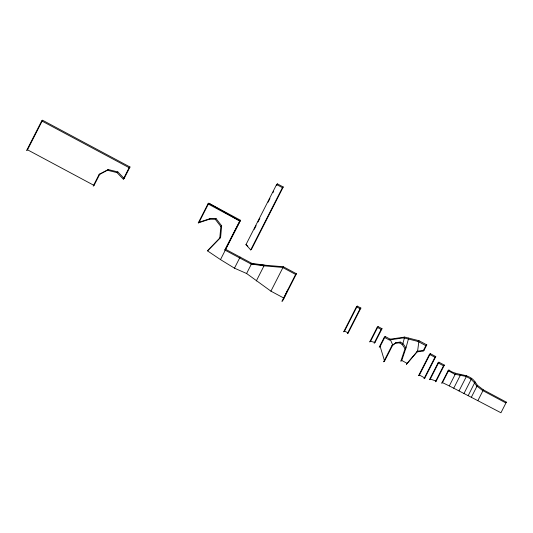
<?xml version="1.0" encoding="UTF-8"?>
<svg xmlns="http://www.w3.org/2000/svg" width="533" height="533" viewBox="0 0 533 533"><rect width="100%" height="100%" fill="white"/><g stroke="black" fill="none" stroke-linecap="round" stroke-linejoin="round"><path stroke-width="0.8" d="M220.495 259.604L207.484 250.85L219.776 238.131L220.849 226.545L215.265 219.263L209.442 219.23L198.269 222.907L207.97 203.873L208.789 203.213L240.536 220.276L220.495 259.604L234.467 268.172L246.599 273.502L270.917 291.158L284.016 298.167L287.647 290.092M207.484 250.85L220.595 237.465L221.668 225.879L216.085 218.597L210.262 218.57L199.095 222.248L198.269 222.907M418.878 341.513L417.586 351.167L406.446 364.239L417.586 351.167L424.028 350.301L426.786 344.884L418.985 340.707L404.654 337.083L390.189 339.181L389.25 339.941L384.266 337.269L379.216 347.183L380.149 346.43L385.199 336.516L390.189 339.181L392.741 345.058L384.579 361.081L383.647 361.834L391.808 345.817L396.052 342.639L400.263 342.066L402.908 343.485L405.986 347.869L401.769 360.481L400.829 361.234L405.047 348.629L405.986 347.869L408.664 338.095M468.174 395.686L475.076 381.934C469.007 372.887 456.734 376.125 448.899 370.029L448.12 370.655L441.697 383.26L442.477 382.634L448.899 370.029M42.56 120.238L41.707 120.924L26.65 150.479L27.503 149.793L42.56 120.238L129.992 167.009L124.156 178.462L123.31 179.148L116.993 172.599L107.393 170.254L99.005 174.684L93.188 186.097L94.041 185.411L99.858 173.991L108.246 169.567L117.846 171.912L124.156 178.462M123.31 179.148L129.139 167.695L129.992 167.009M199.095 222.248L208.789 203.213L239.717 220.935L240.536 220.276L224.886 250.044L250.963 263.988L263.542 265.807L282.523 267.419L295.628 274.428L296.448 273.769L283.349 266.76L250.963 263.988L251.783 263.329L264.361 265.141L263.542 265.807M245.973 244.654L276.6 184.538L277.42 183.878L283.25 186.996L251.523 249.271L250.703 249.93L245.973 244.654L247.818 246.193M234.467 268.172L239.737 257.825M254.261 229.33L256.126 225.666M257.999 222.001L259.864 218.33M268.079 202.207L269.951 198.542M272.936 192.673L273.682 191.207M276.674 185.344L277.42 183.878M250.703 249.93L282.43 187.663L283.25 186.996M246.599 273.502L251.783 263.329L225.706 249.377L224.886 250.044L239.717 220.935L207.97 203.873M256.313 280.938L263.995 265.86M270.917 291.158L282.97 267.499M295.628 274.428L281.917 301.345L282.737 300.679L296.448 273.769M357.263 306.122L356.444 306.781L343.665 331.859L344.485 331.2L357.263 306.122L360.881 308.054L348.176 332.992L347.356 333.651L360.061 308.714L360.881 308.054M378.064 326.589L377.184 327.295L369.702 341.973L370.582 341.267L378.064 326.589L382.014 328.708L374.999 342.486L374.119 343.192L381.142 329.414L382.014 328.708M416.653 351.927L423.095 351.054L425.854 345.637L426.786 344.884M430.311 353.659L429.458 354.345L418.572 375.712L419.424 375.025L430.311 353.659L435.774 356.584L424.848 378.037L423.995 378.723L434.921 357.27L435.774 356.584M438.899 362.187L438.046 362.88L429.465 379.723L430.311 379.036L438.899 362.187L444.362 365.112L436.201 381.135L435.348 381.821L443.509 365.798L444.362 365.112M442.477 382.634L449.292 385.919L455.575 373.6L454.796 374.226L448.12 370.655M453.73 388.211L460.445 375.039M459.013 390.942L466.748 375.772L465.969 376.398L454.796 374.226M463.97 393.507L471.665 378.403L470.886 379.03L465.969 376.398M471.325 397.312L477.441 385.299L475.076 381.934L474.297 382.561L470.886 379.03M476.669 385.925L482.592 390.489L483.371 389.863L506.35 402.155L500.947 412.762L477.854 400.689L483.371 389.863L477.441 385.299L476.669 385.925L474.297 382.561M99.005 174.684L99.858 173.991M107.393 170.254L108.246 169.567M116.993 172.599L117.846 171.912M209.442 219.23L210.262 218.57M215.265 219.263L216.085 218.597M220.849 226.545L221.668 225.879M219.776 238.131L220.595 237.465M239.297 257.752L240.117 257.086M282.523 267.419L283.349 266.76M384.266 337.269L385.199 336.516M391.808 345.817L396.052 342.639M389.25 339.941L403.714 337.835L404.654 337.083L402.908 343.485L401.975 344.238L399.33 342.826L395.12 343.392M399.33 342.826L400.263 342.066M403.714 337.835L418.052 341.466L418.985 340.707M423.095 351.054L424.028 350.301M460.039 374.932L460.818 374.306M506.35 402.155L505.57 402.781L482.592 390.489M370.582 341.267L374.999 342.486M430.311 379.036L436.201 381.135M449.292 385.919L477.854 400.689M276.6 184.538L282.43 187.663M41.707 120.924L129.139 167.695M356.444 306.781L360.061 308.714M418.052 341.466L425.854 345.637M429.458 354.345L434.921 357.27M377.184 327.295L381.142 329.414M438.046 362.88L443.509 365.798M27.503 149.793L94.041 185.411M401.769 360.481L407.379 363.486M344.558 331.053L348.176 332.992M419.424 375.025L424.848 378.037M401.975 344.238L405.047 348.629M380.149 346.43L384.579 361.081"/></g></svg>
